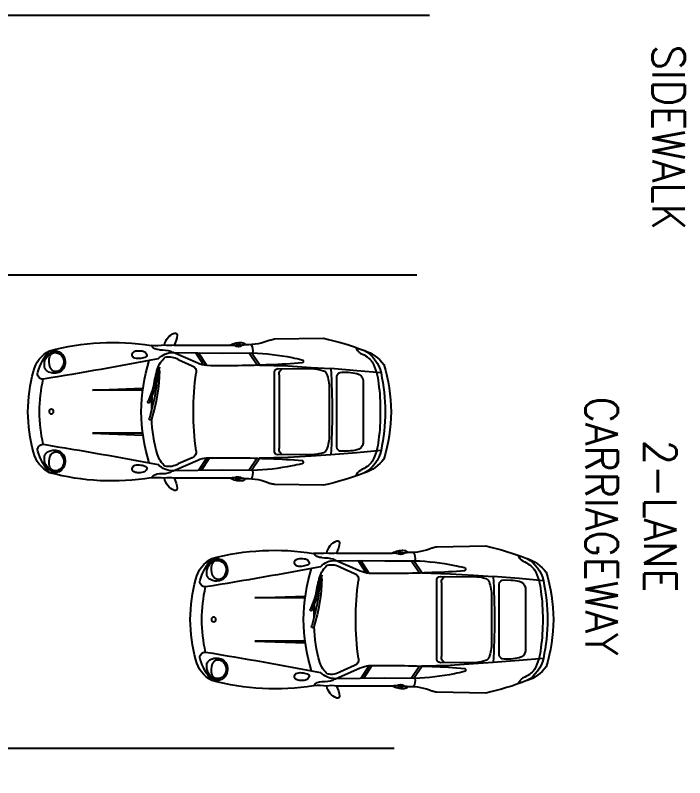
# Model space of a CAD drawing. Header units: feet. Extents: x 50754 to 76410, y 49660 to 67674.
# Drawn here: x 70379 to 70820, y 53701 to 54203 of the extents above; entities that cross this region are included whole.
import ezdxf
from ezdxf.enums import TextEntityAlignment as Align

# ---------------------------------------------------------------- set-up
doc = ezdxf.new("R2010")
doc.units = ezdxf.units.FT
doc.linetypes.add('Amconstr', pattern=[9999, 9999, 0])
for name, color, linetype in [('1_TEXT', 3, 'Continuous'), ('CAR', 253, 'Continuous'), ('CARS', 2, 'Continuous'), ('CKS_PROPERTY LINE', 5, 'Continuous'), ('coches', 7, 'Continuous'), ('MS GATE', 1, 'Continuous')]:
    doc.layers.add(name, color=color, linetype=linetype)
doc.styles.add('romans1', font='ROMANS.SHX', dxfattribs={"width": 0.9})

# ---------------------------------------------------------------- blocks, each defined once
blk = doc.blocks.new('A$C6C2F1E0A')
at = {"layer": 'coches', "color": 0, "linetype": 'ByBlock', "lineweight": -3}
for p, q in [((3.4542, 0.86), (2.8826, 0.8504)), ((2.0911, 0.5386), (1.9944, 0.6884)), ((2.1225, 0.5382), (2.0257, 0.688)), ((2.6813, 0.5431), (2.584, 0.6874)), ((2.7121, 0.5441), (2.6153, 0.6876)), ((1.9204, 0.5371), (1.7571, 0.6108)), ((3.0398, 0.5362), (2.706, 0.5442)), ((3.3128, 0.5185), (3.0398, 0.5362)), ((2.8808, 0.4522), (2.8808, 0)), ((3.3494, 0.5005), (2.9235, 0.5046)), ((3.5416, 0.5036), (3.3128, 0.5185)), ((3.8432, 0.479), (3.5416, 0.5036)), ((3.7487, 0.4614), (3.6696, 0.4628)), ((4.1277, 0.4533), (3.8432, 0.479)), ((2.9359, 0), (2.9359, 0.4315)), ((3.6103, 0.4109), (3.6103, 0)), ((3.9199, 0), (3.9199, 0.3662)), ((0.7567, 0.2526), (1.3459, 0.2734)), ((3.5213, 0), (3.5213, 0.2741)), ((1.3431, 0.2526), (0.7567, 0.2526)), ((2.8808, 0), (2.8808, -0.4522)), ((2.9359, -0.4315), (2.9359, 0)), ((3.5213, -0.2741), (3.5213, 0)), ((3.6103, 0), (3.6103, -0.4109)), ((3.9199, -0.3662), (3.9199, 0)), ((0.7567, -0.2526), (1.3459, -0.2734)), ((1.3431, -0.2526), (0.7567, -0.2526)), ((2.9235, -0.5046), (3.3494, -0.5005)), ((3.0398, -0.5362), (3.3128, -0.5185)), ((3.3128, -0.5185), (3.5416, -0.5036)), ((3.8432, -0.479), (3.5416, -0.5036)), ((3.6696, -0.4628), (3.7487, -0.4614)), ((4.1277, -0.4533), (3.8432, -0.479)), ((1.9867, -0.5662), (1.6982, -0.6919)), ((1.7571, -0.6108), (1.9204, -0.5371)), ((2.0564, -0.5443), (1.9631, -0.6888)), ((2.0911, -0.5386), (1.9944, -0.6884)), ((2.6813, -0.5431), (2.584, -0.6874)), ((2.7121, -0.5441), (2.6153, -0.6876)), ((2.706, -0.5442), (3.0398, -0.5362)), ((1.6982, -0.6919), (2.2755, -0.685)), ((2.2755, -0.685), (2.6252, -0.6877)), ((1.7087, -0.7774), (2.3649, -0.7774)), ((2.8826, -0.8504), (3.4542, -0.86))]:
    blk.add_line(p, q, dxfattribs=at)
for points in [[(2.4211, 0.7727, -0.024995), (2.3649, 0.7774), (1.7087, 0.7774, -0.093665), (1.5974, 0.7774, -0.044974), (1.4405, 0.7735, 0.242846), (1.5401, 0.724, -0.066443), (1.6727, 0.7081, 0.284222), (1.6982, 0.6919)], [(2.6153, 0.6876), (2.2755, 0.685), (1.6982, 0.6919), (1.9867, 0.5662, 0.071916), (2.0911, 0.5386, 0.014486), (2.8279, 0.5484, 0.015753), (3.2087, 0.5707, 0.648), (3.2017, 0.6084, 0.010841), (3.0873, 0.6335, 0.038718), (2.6252, 0.6877, 0.192613), (2.6092, 0.7832)]]:
    blk.add_lwpolyline(points, format="xyb", dxfattribs=at)
blk.add_lwpolyline([(2.6252, 0.6877), (2.6153, 0.6876)], dxfattribs=at)
blk.add_circle((0.275, -0.0017), 0.0266, dxfattribs=at)
for centre, radius, start, end in [((1.7752, 0.7496), 0.18, 109.85695, 171.1321), ((1.4736, 0.914), 0.2719, 329.83147, 356.13516), ((1.7219, 0.8973), 0.023, 356.13516, 109.85695), ((0.9887, -2.0318), 2.8415, 80.85021, 105.00206), ((2.4813, 0.5825), 0.227, 85.39138, 120.85301), ((2.4938, 0.7469), 0.0622, 34.57428, 84.64578), ((2.5659, 1.4437), 0.6619, 268.18931, 293.59081), ((2.8975, 0.6843), 0.1668, 95.12242, 113.59081), ((2.6551, -2.645), 3.595, 69.1236, 77.1575), ((2.4612, 0.7257), 0.0619, 53.33997, 130.5245), ((2.4581, 0.82), 0.06, 231.90676, 311.95772), ((2.4402, 1.3367), 0.5643, 275.8996, 280.69871), ((3.9569, 0.792), 0.1279, 198.90691, 239.4435), ((3.7377, 0.3674), 0.3994, 12.42516, 60.19738), ((3.7939, 0.2803), 0.4564, 36.82, 71.82482), ((0.4296, 0.38), 0.3767, 117.9341, 165.85615), ((0.7977, 0.2532), 0.7126, 139.8356, 163.0263), ((0.4308, 0.5028), 0.2498, 127.02801, 151.65316), ((0.4679, 0.5894), 0.2188, 164.11784, 200.1268), ((0.3114, 0.6339), 0.0561, 99.1163, 164.11784), ((0.321, 0.6038), 0.1065, 37.99011, 112.40952), ((0.3182, 0.5915), 0.0991, 44.31791, 99.1163), ((0.3111, 0.5845), 0.1091, 356.06249, 44.31791), ((0.2902, 0.5797), 0.1456, 327.37293, 37.99011), ((1.2607, 0.6657), 0.0421, 169.10567, 256.39493), ((1.2746, 0.6536), 0.0587, 88.98132, 160.02912), ((1.2886, 0.7807), 0.1605, 256.39493, 281.29174), ((1.2956, 0.4042), 0.3088, 80.02438, 93.71103), ((1.2703, 0.9089), 0.2899, 279.86313, 292.32109), ((1.3221, 0.6388), 0.0745, 24.00087, 68.75294), ((1.3695, 0.6604), 0.0224, 299.10341, 22.98323), ((1.7918, 0.4176), 0.2878, 130.3021, 163.31049), ((1.6971, 0.4492), 0.2427, 89.73105, 135.96054), ((1.6481, 0.4328), 0.2087, 58.53858, 101.74101), ((3.7678, 0.3769), 0.3291, 38.54914, 67.8682), ((-7.4901, 47.7841), 48.0196, 279.19046, 280.81792), ((0.344, 0.5496), 0.1512, 151.65316, 191.62861), ((0.2791, 0.5867), 0.1411, 318.95521, 356.06249), ((3.4871, -0.031), 2.1627, 163.09134, 179.17929), ((1.9007, 0.4722), 0.0678, 345.77402, 73.14523), ((3.3608, 0.253), 0.7414, 5.95875, 26.34666), ((2.3409, -0.0114), 1.9041, 0.34287, 17.26818), ((2.1435, -0.0519), 2.1441, 165.85615, 178.61373), ((0.1756, 0.443), 0.0622, 163.0263, 273.45026), ((0.2666, 0.5336), 0.0721, 191.62861, 237.79273), ((0.308, 0.5995), 0.1499, 237.79273, 290.48626), ((0.3302, 0.5422), 0.0734, 202.56308, 318.95521), ((0.3234, 0.5584), 0.1061, 290.48626, 327.37293), ((3.06, 0.0374), 1.6118, 163.31049, 178.57885), ((5.525, -0.0229), 3.5905, 172.34206, 179.63419), ((2.9308, 0.4551), 0.05, 98.3498, 183.33875), ((3.0165, 0.4339), 0.0806, 119.42208, 181.65312), ((3.3325, 0.1555), 0.3454, 69.32835, 87.20771), ((3.4301, 0.4141), 0.069, 24.94692, 69.32835), ((-3.9192, 0.0537), 7.4743, 359.5886, 3.4511), ((3.6665, 0.4065), 0.0564, 86.79264, 175.49073), ((3.6875, -0.2719), 0.7359, 77.71567, 85.23253), ((3.8233, 0.3516), 0.0977, 8.59287, 77.71567), ((1.7875, -0.0264), 2.3889, 0.63256, 11.58336), ((1.9889, -0.0174), 1.8528, 167.58364, 179.46145), ((3.0744, 0.2853), 0.4471, 358.55631, 20.67884), ((1.8688, 0.0207), 2.2507, 359.47261, 7.89724), ((1.4326, 0.0811), 0.0143, 16.92116, 209.45203), ((2.1435, 0.0519), 2.1441, 181.38627, 194.14385), ((1.9889, 0.0174), 1.8528, 180.53855, 192.41636), ((3.4871, 0.031), 2.1627, 180.82071, 196.90866), ((-1.1227, -0.6903), 2.6552, 8.26267, 16.7299), ((-0.6122, -0.541), 2.1517, 1.60447, 16.92116), ((5.525, 0.0229), 3.5905, 180.36581, 187.65794), ((-3.9192, -0.0537), 7.4743, 356.5489, 0.4114), ((1.8688, -0.0207), 2.2507, 352.10276, 0.52739), ((1.7875, 0.0264), 2.3889, 348.41664, 359.36744), ((2.3409, 0.0114), 1.9041, 342.73182, 359.65713), ((3.06, -0.0374), 1.6118, 179.61793, 185.96863), ((1.4139, -0.1142), 0.0107, 20.45887, 234.64631), ((-0.7485, -0.9696), 2.3164, 12.84625, 21.43842), ((-0.8687, -0.9658), 2.4469, 10.48062, 20.45887), ((3.06, -0.0374), 1.6118, 189.56808, 196.68951), ((3.2721, -0.0521), 1.7857, 188.26267, 193.89024), ((3.0744, -0.2853), 0.4471, 339.32116, 1.44369), ((3.3608, -0.253), 0.7414, 333.65334, 354.04125), ((0.1756, -0.443), 0.0622, 86.54974, 196.9737), ((-7.4901, -47.7841), 48.0196, 79.18208, 80.80954), ((3.0165, -0.4339), 0.0806, 178.34688, 240.57792), ((3.4301, -0.4141), 0.069, 290.67165, 335.05308), ((3.6665, -0.4065), 0.0564, 184.50927, 273.20736), ((3.8233, -0.3516), 0.0977, 282.28433, 351.40713), ((0.4296, -0.38), 0.3767, 194.14385, 242.0659), ((0.7977, -0.2532), 0.7126, 196.9737, 220.1644), ((0.344, -0.5496), 0.1512, 168.37139, 208.34684), ((0.2666, -0.5336), 0.0721, 122.20727, 168.37139), ((0.308, -0.5995), 0.1499, 69.51374, 122.20727), ((0.4679, -0.5894), 0.2188, 159.8732, 195.88216), ((0.3302, -0.5422), 0.0734, 41.04479, 157.43692), ((0.3234, -0.5584), 0.1061, 32.62707, 69.51374), ((0.2791, -0.5867), 0.1411, 3.93751, 41.04479), ((0.2902, -0.5797), 0.1456, 322.00989, 32.62707), ((1.7168, -0.4074), 0.2121, 192.84625, 212.26338), ((1.7918, -0.4176), 0.2878, 196.68951, 229.6979), ((1.9007, -0.4722), 0.0678, 286.85477, 14.22598), ((2.9308, -0.4551), 0.05, 176.66125, 261.6502), ((3.3325, -0.1555), 0.3454, 272.79229, 290.67165), ((3.6875, 0.2719), 0.7359, 274.76747, 282.28433), ((3.7377, -0.3674), 0.3994, 299.80262, 347.57484), ((0.4308, -0.5028), 0.2498, 208.34684, 232.97199), ((0.3111, -0.5845), 0.1091, 315.68209, 3.93751), ((1.2886, -0.7807), 0.1605, 78.70826, 103.60507), ((1.2703, -0.9089), 0.2899, 67.67891, 80.13687), ((1.6971, -0.4492), 0.2427, 224.03946, 270.26895), ((1.6481, -0.4328), 0.2087, 258.25899, 301.46142), ((2.1341, -0.9137), 0.3775, 96.53422, 112.98783), ((2.2909, -13.2565), 12.7194, 87.58033, 90.89993), ((2.6644, -6.601), 6.0548, 84.84276, 88.4528), ((2.566, 2.0162), 2.7005, 281.13154, 283.61609), ((3.1968, -0.588), 0.021, 283.61609, 55.38907), ((3.7678, -0.3769), 0.3291, 292.1318, 321.45086), ((3.7939, -0.2803), 0.4564, 288.17518, 323.18), ((0.9887, 2.0318), 2.8415, 254.99794, 279.14979), ((0.3114, -0.6339), 0.0561, 195.88216, 260.8837), ((0.321, -0.6038), 0.1065, 247.59048, 322.00989), ((0.3182, -0.5915), 0.0991, 260.8837, 315.68209), ((1.2607, -0.6657), 0.0421, 103.60507, 190.89433), ((1.2746, -0.6536), 0.0587, 199.97088, 271.01868), ((1.2956, -0.4042), 0.3088, 266.28897, 279.97562), ((1.3221, -0.6388), 0.0745, 291.24706, 335.99913), ((1.3695, -0.6604), 0.0224, 337.01677, 60.89659), ((1.5465, -0.2194), 0.5047, 269.27606, 284.48143), ((1.6985, -0.7206), 0.0287, 90.58995, 154.05522), ((2.4978, -0.7154), 0.1304, 328.65744, 12.26701), ((2.5065, 2.3187), 3.0087, 272.26238, 281.13154), ((3.9569, -0.792), 0.1279, 120.5565, 161.09309), ((1.5382, -0.8452), 0.1212, 89.09837, 143.69754), ((1.4973, -1.6457), 0.8741, 83.42096, 93.72121), ((1.6531, -1.0719), 0.2997, 79.29804, 100.70196), ((1.7752, -0.7496), 0.18, 188.8679, 250.14305), ((1.4736, -0.914), 0.2719, 3.86484, 30.16853), ((2.4402, -1.3367), 0.5643, 91.93861, 97.66574), ((2.4813, -0.5825), 0.227, 239.14699, 274.60862), ((2.4581, -0.82), 0.06, 48.04228, 128.09324), ((2.4612, -0.7257), 0.0619, 229.4755, 306.66003), ((2.4402, -1.3367), 0.5643, 79.30129, 84.1004), ((2.4938, -0.7469), 0.0622, 275.35422, 325.42572), ((2.5659, -1.4437), 0.6619, 66.40919, 91.81069), ((2.6551, 2.645), 3.595, 282.8425, 290.8764), ((2.8975, -0.6843), 0.1668, 246.40919, 264.87758), ((1.7219, -0.8973), 0.023, 250.14305, 3.86484)]:
    blk.add_arc(centre, radius, start, end, dxfattribs=at)
blk = doc.blocks.new('S PARK')
at = {"layer": 'CAR', "xscale": 942.2849746202844, "yscale": 942.2849746202844, "zscale": 942.2849746202844, "rotation": 90}
blk.add_blockref('A$C6C2F1E0A', (0, 491.622), dxfattribs=at)
blk = doc.blocks.new('admin enlclave road')
at = {"layer": 'CKS_PROPERTY LINE', "color": 253, "lineweight": -3}
for points in [[(44505.204, -5441.08, -0.128236), (44594.761, -5404.092), (44860.353, -5367.588)], [(44505.569, -5445.178, -0.128534), (44595.305, -5408.054), (44860.708, -5371.577)], [(44506.235, -5452.659, -0.129079), (44596.299, -5415.286), (44861.356, -5378.856)]]:
    blk.add_lwpolyline(points, format="xyb", dxfattribs=at)
at = {"layer": 'CARS', "color": 253, "xscale": -0.0014, "yscale": 0.0014, "zscale": 0.0014, "rotation": 277.8258493165299}
for p in [(44854.371, -5374.581, 104), (44857.287, -5377.415, 104)]:
    blk.add_blockref('S PARK', p, dxfattribs=at)
at = {"layer": '1_TEXT', "color": 253, "style": 'romans1', "width": 0.9}
for s, p in [('SIDEWALK', (44864.263, -5368.952)), ('CARRIAGEWAY', (44864.057, -5375.03)), ('2-LANE ', (44864.952, -5374.907))]:
    blk.add_text(s, height=0.5, rotation=277.8258, dxfattribs=at).set_placement(p, align=Align.MIDDLE)

msp = doc.modelspace()

# ---------------------------------------------------------------- block references
at = {"layer": 'MS GATE', "linetype": 'Amconstr', "lineweight": 25, "xscale": 42.66674600251998, "yscale": 42.66674600251998, "zscale": 42.66674600251998, "rotation": 352.174150691152}
msp.add_blockref('admin enlclave road', (-1794383.54152, 541708.42207), dxfattribs=at)

doc.saveas('drawing.dxf')
